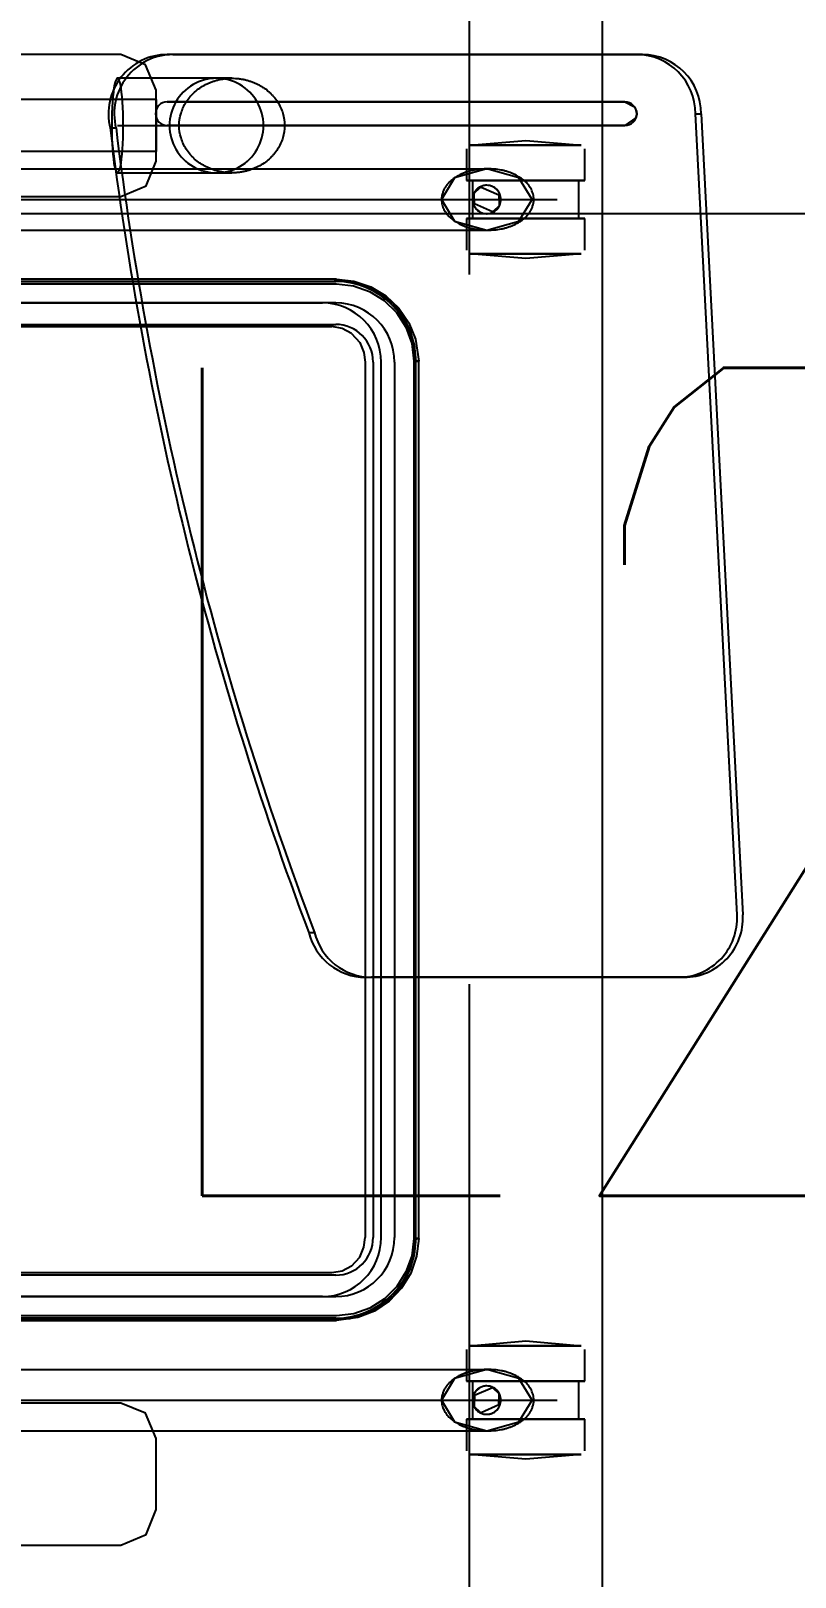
# Model space of a CAD drawing. Header units: millimetres. Extents: x -92759 to 184353, y -15225 to 86714.
# Drawn here: x 78916 to 79239, y 68549 to 69203 of the extents above; entities that cross this region are included whole.
import ezdxf

# ---------------------------------------------------------------- set-up
doc = ezdxf.new("R2010")
doc.units = ezdxf.units.MM
doc.linetypes.add('IDA - Grid Line', pattern=[2100, 1200, -300, 300, -300])
for name, color, linetype in [('0-1', 9, 'Continuous'), ('A-_FURT----_E', 9, 'Continuous'), ('A-PATT-CONC', 8, 'Continuous'), ('E-legend', 1, 'Continuous'), ('E-LIGHT----E', 1, 'Continuous'), ('M-_SANIFIXR_E', 9, 'Continuous')]:
    doc.layers.add(name, color=color, linetype=linetype)
doc.layers.add('HFI 9MM FPB', color=94, linetype='Continuous', lineweight=5)
doc.layers.add('S-_ANOTGRID_E-1', color=9, linetype='IDA - Grid Line', true_color=0x808080)
doc.styles.add('Simplex', font='simplex_.ttf', dxfattribs={"width": 0.7, "height": 450})

# ---------------------------------------------------------------- blocks, each defined once
blk = doc.blocks.new('SIGMUND-LR R_ 2020 - SIGMUND-LR R_ 2020-8583273-2ND STOREY Copy 1')
at = {"layer": '0-1'}
for p, q in [((25, 640.38), (363.69, 657.99)), ((363.69, 655.56), (25, 637.94)), ((25, 637.94), (25, 640.38)), ((390, 630.78), (390, 633.21)), ((390, 633.21), (390, 500.97)), ((390, 498.53), (390, 630.78)), ((0, 615.56), (0, 613.13)), ((0, 417.05), (0, 615.56)), ((0, 613.13), (0, 414.62)), ((20, 608.16), (20, 414.62)), ((20, 414.62), (20, 608.16)), ((30, 414.62), (30, 608.16)), ((30, 608.16), (30, 414.62)), ((36.25, 566.23), (38.25, 589.69)), ((38.25, 542.77), (38.25, 589.69)), ((38.25, 589.69), (38.25, 542.77)), ((53.25, 591.23), (39.79, 591.23)), ((53.25, 591.23), (53.25, 541.23)), ((53.25, 541.23), (53.25, 591.23)), ((69.25, 588.73), (53.25, 588.73)), ((53.25, 588.73), (53.25, 543.73)), ((53.25, 543.73), (53.25, 588.73)), ((82.71, 591.23), (69.25, 591.23)), ((69.25, 591.23), (69.25, 541.23)), ((69.25, 541.23), (69.25, 591.23)), ((69.25, 588.73), (69.25, 543.73)), ((69.25, 543.73), (69.25, 588.73)), ((84.25, 589.69), (86.25, 566.23)), ((84.25, 589.69), (84.25, 542.77)), ((84.25, 542.77), (84.25, 589.69)), ((543.75, 566.23), (545.75, 589.69)), ((545.75, 542.77), (545.75, 589.69)), ((545.75, 589.69), (545.75, 542.77)), ((560.75, 591.23), (547.29, 591.23)), ((560.75, 541.23), (560.75, 591.23)), ((560.75, 591.23), (560.75, 541.23)), ((576.75, 588.73), (560.75, 588.73)), ((560.75, 543.73), (560.75, 588.73)), ((560.75, 588.73), (560.75, 543.73)), ((590.21, 591.23), (576.75, 591.23)), ((576.75, 541.23), (576.75, 591.23)), ((576.75, 591.23), (576.75, 541.23)), ((576.75, 543.73), (576.75, 588.73)), ((576.75, 588.73), (576.75, 543.73)), ((591.75, 589.69), (593.75, 566.23)), ((591.75, 589.69), (591.75, 542.77)), ((591.75, 542.77), (591.75, 589.69)), ((61.25, 246.08), (61.25, 579.49)), ((568.75, 246.08), (568.75, 579.49)), ((38.25, 542.77), (36.25, 566.23)), ((86.25, 566.23), (84.25, 542.77)), ((545.75, 542.77), (543.75, 566.23)), ((593.75, 566.23), (591.75, 542.77)), ((53.25, 543.73), (61.25, 543.73)), ((61.25, 543.73), (69.25, 543.73)), ((560.75, 543.73), (568.75, 543.73)), ((568.75, 543.73), (576.75, 543.73)), ((39.79, 541.23), (53.25, 541.23)), ((69.25, 541.23), (82.71, 541.23)), ((547.29, 541.23), (560.75, 541.23)), ((576.75, 541.23), (590.21, 541.23)), ((500.43, 520.97), (129.57, 520.97)), ((500.42, 519.7), (129.58, 519.7)), ((129.59, 518.93), (500.41, 518.93)), ((500, 519.72), (130, 519.72)), ((500, 519.71), (130, 519.71)), ((130, 510.71), (500, 510.71)), ((500, 505.07), (130, 505.07)), ((130, 501.71), (500, 501.71)), ((130, 498.35), (500, 498.35)), ((94.93, 486.14), (94.93, 125.62)), ((95, 484.22), (95, 123.7)), ((95.93, 488.18), (95.93, 485.89)), ((95.93, 488.18), (95.93, 339.84)), ((95.93, 485.89), (95.93, 125.37)), ((95.93, 125.37), (95.93, 485.89)), ((96.93, 125.62), (96.93, 486.14)), ((105, 485.89), (105, 480.26)), ((105, 485.89), (105, 125.37)), ((114.07, 125.37), (114.07, 485.89)), ((115, 123.7), (115, 484.22)), ((515, 484.22), (515, 123.7)), ((515.93, 485.89), (515.93, 125.37)), ((525, 480.26), (525, 485.89)), ((525, 125.37), (525, 485.89)), ((533.07, 486.14), (533.07, 125.62)), ((534.07, 485.89), (534.07, 488.18)), ((534.07, 339.84), (534.07, 488.18)), ((534.07, 125.37), (534.07, 485.89)), ((534.07, 485.89), (534.07, 125.37)), ((535, 123.7), (535, 484.22)), ((535.07, 125.62), (535.07, 486.14)), ((105, 119.74), (105, 480.26)), ((525, 480.26), (525, 119.74)), ((371.03, 474.45), (371.03, 476.89)), ((10, 441.99), (10, 393.6)), ((10, 441.99), (10, 435.47)), ((30, 435.47), (30, 441.99)), ((30, 393.6), (30, 441.99)), ((50, 393.6), (50, 441.99)), ((50, 435.47), (50, 441.99)), ((45, 410), (15, 410)), ((19, 410), (19, 295)), ((41, 410), (41, 295)), ((615, 410), (585, 410)), ((0, 395), (0, 205)), ((31.03, 390.54), (31.03, 392.97)), ((60, 205), (60, 395)), ((570, 395), (570, 205)), ((630, 205), (630, 395))]:
    blk.add_line(p, q, dxfattribs=at)
at = {"layer": '0-1', "flags": 128}
for points in [[(20, 608.16), (22.08, 612.23), (24.01, 613.06), (24.98, 613.16), (25.16, 613.16), (26.78, 612.83), (30, 608.16)], [(38.25, 542.77), (38.25, 547.37), (38.25, 559.38), (38.25, 574.07), (38.25, 585.69), (38.25, 589.69)], [(38.25, 589.69), (38.25, 585.09), (38.25, 573.09), (38.25, 558.39), (38.25, 546.78), (38.25, 542.77)], [(84.25, 589.69), (84.25, 585.09), (84.25, 573.09), (84.25, 558.39), (84.25, 546.78), (84.25, 542.77)], [(84.25, 542.77), (84.25, 547.37), (84.25, 559.38), (84.25, 574.07), (84.25, 585.69), (84.25, 589.69)], [(545.75, 542.77), (545.75, 547.37), (545.75, 559.38), (545.75, 574.07), (545.75, 585.69), (545.75, 589.69)], [(545.75, 589.69), (545.75, 585.09), (545.75, 573.09), (545.75, 558.39), (545.75, 546.78), (545.75, 542.77)], [(591.75, 589.69), (591.75, 585.09), (591.75, 573.09), (591.75, 558.39), (591.75, 546.78), (591.75, 542.77)], [(591.75, 542.77), (591.75, 547.37), (591.75, 559.38), (591.75, 574.07), (591.75, 585.69), (591.75, 589.69)], [(61.25, 568.93), (52.06, 563.31), (48.25, 549.73), (52.06, 536.16), (61.25, 530.53)], [(61.25, 530.53), (70.44, 536.16), (74.25, 549.73), (70.44, 563.31), (61.25, 568.93)], [(568.75, 568.93), (559.56, 563.31), (555.75, 549.73), (559.56, 536.16), (568.75, 530.53)], [(568.75, 530.53), (577.94, 536.16), (581.75, 549.73), (577.94, 563.31), (568.75, 568.93)], [(48.25, 246.08), (48.25, 428.31), (48.25, 550.14)], [(56.01, 547.31), (59.35, 554.85), (63.9, 554.99), (66.36, 552.51), (66.49, 552.15)], [(66.49, 552.15), (63.15, 544.62), (58.6, 544.48), (56.14, 546.96), (56.01, 547.31)], [(74.25, 246.08), (74.25, 428.31), (74.25, 550.14)], [(555.75, 246.08), (555.75, 428.31), (555.75, 550.14)], [(573.99, 547.31), (570.65, 554.85), (566.1, 554.99), (563.64, 552.51), (563.51, 552.15)], [(563.51, 552.15), (566.85, 544.62), (571.4, 544.48), (573.86, 546.96), (573.99, 547.31)], [(581.75, 246.08), (581.75, 428.31), (581.75, 550.14)], [(94.93, 486.14), (95.74, 493.57), (98.12, 500.66), (101.97, 507.08), (107.12, 512.54), (113.33, 516.79), (120.31, 519.62), (129.57, 520.97)], [(130, 519.72), (122.58, 518.92), (115.5, 516.54), (109.09, 512.69), (103.62, 507.56), (99.35, 501.37), (96.46, 494.38), (95, 484.22)], [(96.93, 486.14), (97.74, 493.34), (100.12, 500.19), (103.97, 506.36), (109.09, 511.55), (115.25, 515.49), (122.13, 517.99), (129.59, 518.93)], [(98.19, 500.09), (101.23, 505.51), (105.4, 510.28), (110.53, 514.22), (116.43, 517.18), (122.86, 519.03), (129.58, 519.7)], [(535, 484.22), (534.19, 491.81), (531.8, 499.06), (527.94, 505.62), (522.78, 511.18), (516.58, 515.49), (509.64, 518.35), (500, 519.72)], [(500.41, 518.93), (507.69, 518.03), (514.59, 515.57), (520.77, 511.65), (525.93, 506.49), (529.81, 500.34), (532.23, 493.49), (533.07, 486.14)], [(500.42, 519.7), (507.14, 519.03), (513.57, 517.18), (519.47, 514.22), (524.6, 510.28), (528.77, 505.51), (531.81, 500.09)], [(500.43, 520.97), (507.93, 520.07), (515.05, 517.6), (521.48, 513.68), (526.91, 508.48), (531.09, 502.26), (533.84, 495.29), (535.07, 486.14)], [(117.87, 492.52), (121.74, 496), (125.89, 497.81), (130, 498.35)], [(512.13, 492.52), (508.26, 496), (504.11, 497.81), (500, 498.35)], [(117.87, 492.52), (115.74, 488.59), (115, 484.22)], [(512.13, 492.52), (514.26, 488.59), (515, 484.22)], [(15, 410), (4.27, 405.48), (0, 395)], [(30, 410), (22.22, 410), (19, 410), (22.22, 410), (30, 410)], [(30, 410), (37.78, 410), (41, 410), (37.78, 410), (30, 410)], [(60, 395), (55.48, 405.73), (45, 410)], [(585, 410), (574.27, 405.48), (570, 395)], [(630, 395), (625.48, 405.73), (615, 410)]]:
    blk.add_lwpolyline(points, dxfattribs=at)
at = {"layer": '0-1'}
for centre, start, end in [((61.25, 549.73), 0, 180), ((61.25, 549.73), 0, 180), ((568.75, 549.73), 0, 180), ((568.75, 549.73), 0, 180), ((61.25, 549.73), 180, 0), ((61.25, 549.73), 180, 0), ((568.75, 549.73), 180, 0), ((568.75, 549.73), 180, 0)]:
    blk.add_arc(centre, 6, start, end, dxfattribs=at)
for centre, major_axis, ratio, start_param, end_param in [((365, 633.21), (25, 0), 0.992546, 0, 1.623156), ((365, 630.78), (25, 0), 0.992546, 0, 1.623156), ((25, 615.56), (-25, 0), 0.992546, 4.712389, 6.283185), ((25, 613.13), (-25, 0), 0.992546, 4.712389, 6.283185), ((25, 608.16), (-5, 0), 0.992546, 4.712389, 6.283185), ((25, 608.16), (-5, 0), 0.992546, 3.141593, 4.712389), ((130, 485.89), (34.07, 0), 0.992546, 1.583154, 3.141593), ((130, 485.89), (34.07, 0), 0.992546, 1.583154, 3.141593), ((130, 485.89), (-34.07, 0), 0.992546, 4.712389, 4.724747), ((500, 485.89), (34.07, 0), 0.992546, 1.558438, 1.570796), ((500, 485.89), (34.07, 0), 0.992546, 0, 1.558438), ((500, 485.89), (34.07, 0), 0.992546, 0, 1.558438), ((130, 485.89), (-25, 0), 0.992546, 4.712389, 6.283185), ((500, 485.89), (25, 0), 0.992546, 0, 1.570796), ((130, 480.26), (-25, 0), 0.992546, 4.712389, 6.283185), ((500, 480.26), (25, 0), 0.992546, 0, 1.570796), ((130, 485.89), (-15.93, 0), 0.992546, 4.712389, 6.283185), ((365, 500.97), (-25, 0), 0.992546, 1.814514, 3.141593), ((365, 498.53), (25, 0), 0.992546, 4.956107, 6.283185), ((500, 485.89), (15.93, 0), 0.992546, 0, 1.570796), ((130, 488.18), (34.07, 0), 0.992546, 2.926247, 3.141593), ((500, 488.18), (34.07, 0), 0.992546, 0, 0.215346), ((-148.78, 1831.23), (1460.17, 0), 0.992546, 4.835847, 5.076367), ((-148.78, 1828.79), (1460.17, 0), 0.992546, 4.835847, 5.076367), ((30, 435.47), (-20, 0), 0.992546, 4.712389, 7.853982), ((30, 435.47), (-20, 0), 0.992546, 1.570796, 4.712389), ((25, 417.05), (25, 0), 0.992546, 3.141593, 4.956107), ((25, 414.62), (25, 0), 0.992546, 3.141593, 4.956107), ((25, 414.62), (5, 0), 0.992546, 3.141593, 4.712389), ((25, 414.62), (-5, 0), 0.992546, 1.570796, 3.141593), ((30, 393.6), (20, 0), 0.121869, 1.570796, 4.712389), ((30, 393.6), (20, 0), 0.121869, 4.712389, 7.853982)]:
    blk.add_ellipse(centre, major_axis=major_axis, ratio=ratio, start_param=start_param, end_param=end_param, dxfattribs=at)
for points, knots in [([(61.25, 569.69), (60.49, 569.62), (59.03, 569.37), (57.38, 568.78), (56.32, 568.22), (55.73, 567.86), (54.88, 567.25), (53.69, 566.13), (52.66, 564.82), (52.1, 564.02), (51.9, 563.73), (51.6, 563.28), (51.01, 562.28), (50.25, 560.64), (49.58, 558.83), (49.11, 557.24), (48.69, 555.36), (48.2, 552.04), (48.21, 548.18), (48.7, 544.86), (49.13, 542.98), (49.53, 541.61), (50.01, 540.26), (50.56, 538.93), (51.2, 537.63), (51.75, 536.73), (52.16, 536.14), (52.43, 535.75), (52.94, 535.07), (53.72, 534.13), (54.57, 533.27), (55.3, 532.67), (55.87, 532.28), (56.47, 531.93), (57.29, 531.51), (58.8, 530.91), (60.23, 530.62), (61.25, 530.53)], [-1, -1, -1, -1, -0.958333, -0.916667, -0.895833, -0.885417, -0.875, -0.833333, -0.791667, -0.78125, -0.776042, -0.770833, -0.75, -0.708333, -0.666667, -0.638889, -0.611111, -0.555556, -0.444444, -0.388889, -0.361111, -0.333333, -0.305556, -0.277778, -0.25, -0.222222, -0.215278, -0.208333, -0.194444, -0.166667, -0.138889, -0.125, -0.111111, -0.097222, -0.083333, -0.055556, 0, 0, 0, 0]), ([(61.25, 530.53), (62.01, 530.6), (63.47, 530.85), (65.12, 531.45), (66.18, 532.01), (66.77, 532.37), (67.62, 532.98), (68.8, 534.11), (69.83, 535.41), (70.4, 536.22), (70.59, 536.51), (70.88, 536.95), (71.47, 537.95), (72.24, 539.59), (72.9, 541.39), (73.37, 542.98), (73.8, 544.86), (74.29, 548.18), (74.3, 552.04), (73.81, 555.36), (73.39, 557.24), (72.98, 558.6), (72.5, 559.96), (71.95, 561.3), (71.31, 562.6), (70.76, 563.51), (70.35, 564.09), (70.08, 564.48), (69.57, 565.16), (68.79, 566.11), (67.93, 566.96), (67.2, 567.56), (66.62, 567.95), (66.03, 568.3), (65.21, 568.72), (63.7, 569.31), (62.26, 569.6), (61.25, 569.69)], [-1, -1, -1, -1, -0.958333, -0.916667, -0.895833, -0.885417, -0.875, -0.833333, -0.791667, -0.78125, -0.776042, -0.770833, -0.75, -0.708333, -0.666667, -0.638889, -0.611111, -0.555556, -0.444444, -0.388889, -0.361111, -0.333333, -0.305556, -0.277778, -0.25, -0.222222, -0.215278, -0.208333, -0.194444, -0.166667, -0.138889, -0.125, -0.111111, -0.097222, -0.083333, -0.055556, 0, 0, 0, 0]), ([(568.75, 569.69), (567.99, 569.62), (566.53, 569.37), (564.88, 568.78), (563.82, 568.22), (563.23, 567.86), (562.38, 567.25), (561.19, 566.13), (560.16, 564.82), (559.6, 564.02), (559.4, 563.73), (559.1, 563.28), (558.51, 562.28), (557.75, 560.64), (557.08, 558.83), (556.61, 557.24), (556.19, 555.36), (555.7, 552.04), (555.71, 548.18), (556.2, 544.86), (556.63, 542.98), (557.03, 541.61), (557.51, 540.26), (558.06, 538.93), (558.7, 537.63), (559.25, 536.73), (559.66, 536.14), (559.93, 535.75), (560.44, 535.07), (561.22, 534.13), (562.07, 533.27), (562.8, 532.67), (563.37, 532.28), (563.97, 531.93), (564.79, 531.51), (566.3, 530.91), (567.73, 530.62), (568.75, 530.53)], [-1, -1, -1, -1, -0.958333, -0.916667, -0.895833, -0.885417, -0.875, -0.833333, -0.791667, -0.78125, -0.776042, -0.770833, -0.75, -0.708333, -0.666667, -0.638889, -0.611111, -0.555556, -0.444444, -0.388889, -0.361111, -0.333333, -0.305556, -0.277778, -0.25, -0.222222, -0.215278, -0.208333, -0.194444, -0.166667, -0.138889, -0.125, -0.111111, -0.097222, -0.083333, -0.055556, 0, 0, 0, 0]), ([(568.75, 530.53), (569.51, 530.6), (570.97, 530.85), (572.62, 531.45), (573.68, 532.01), (574.27, 532.37), (575.12, 532.98), (576.3, 534.11), (577.33, 535.41), (577.9, 536.22), (578.09, 536.51), (578.38, 536.95), (578.97, 537.95), (579.74, 539.59), (580.4, 541.39), (580.87, 542.98), (581.3, 544.86), (581.79, 548.18), (581.8, 552.04), (581.31, 555.36), (580.89, 557.24), (580.48, 558.6), (580, 559.96), (579.45, 561.3), (578.81, 562.6), (578.26, 563.51), (577.85, 564.09), (577.58, 564.48), (577.07, 565.16), (576.29, 566.11), (575.43, 566.96), (574.7, 567.56), (574.12, 567.95), (573.53, 568.3), (572.71, 568.72), (571.2, 569.31), (569.76, 569.6), (568.75, 569.69)], [-1, -1, -1, -1, -0.958333, -0.916667, -0.895833, -0.885417, -0.875, -0.833333, -0.791667, -0.78125, -0.776042, -0.770833, -0.75, -0.708333, -0.666667, -0.638889, -0.611111, -0.555556, -0.444444, -0.388889, -0.361111, -0.333333, -0.305556, -0.277778, -0.25, -0.222222, -0.215278, -0.208333, -0.194444, -0.166667, -0.138889, -0.125, -0.111111, -0.097222, -0.083333, -0.055556, 0, 0, 0, 0]), ([(67.25, 549.73), (67.25, 550.27), (67.14, 551.14), (66.74, 552.18), (66.43, 552.77), (66.06, 553.34), (65.48, 554.03), (64.33, 554.98), (62.48, 555.77), (60.43, 555.77), (58.91, 555.3), (57.71, 554.65), (56.92, 553.93), (56.42, 553.3), (56.13, 552.88), (55.82, 552.33), (55.55, 551.66), (55.31, 550.78), (55.25, 550.14), (55.25, 549.73)], [0, 0, 0, 0, 0.111111, 0.166667, 0.194444, 0.222222, 0.277778, 0.333333, 0.444444, 0.555556, 0.611111, 0.666667, 0.75, 0.770833, 0.791667, 0.833333, 0.875, 0.916667, 1, 1, 1, 1]), ([(574.75, 549.73), (574.75, 550.27), (574.64, 551.14), (574.24, 552.18), (573.93, 552.77), (573.56, 553.34), (572.99, 554.03), (572.12, 554.74), (571.09, 555.3), (569.57, 555.77), (567.93, 555.77), (566.41, 555.3), (565.21, 554.65), (564.42, 553.93), (563.92, 553.3), (563.63, 552.88), (563.33, 552.33), (563.05, 551.66), (562.81, 550.78), (562.75, 550.14), (562.75, 549.73)], [0, 0, 0, 0, 0.111111, 0.166667, 0.194444, 0.222222, 0.277778, 0.333333, 0.388889, 0.444444, 0.555556, 0.611111, 0.666667, 0.75, 0.770833, 0.791667, 0.833333, 0.875, 0.916667, 1, 1, 1, 1]), ([(55.25, 549.73), (55.25, 549.15), (55.42, 548.05), (56.02, 546.69), (56.84, 545.59), (58.49, 544.19), (60.08, 543.73), (61.25, 543.73)], [0, 0, 0, 0, 0.142857, 0.285714, 0.428571, 0.571429, 1, 1, 1, 1]), ([(562.75, 549.73), (562.75, 549.15), (562.92, 548.05), (563.52, 546.69), (564.34, 545.59), (565.99, 544.19), (567.58, 543.73), (568.75, 543.73)], [0, 0, 0, 0, 0.142857, 0.285714, 0.428571, 0.571429, 1, 1, 1, 1]), ([(500.42, 519.71), (500.42, 519.65), (500.42, 519.53), (500.42, 519.36), (500.41, 519.22), (500.41, 519.1), (500.41, 519.01), (500.41, 518.95), (500.41, 518.92), (500.41, 518.93), (500.41, 518.98), (500.41, 519.06), (500.41, 519.17), (500.41, 519.35), (500.41, 519.6), (500.42, 519.91), (500.42, 520.1), (500.42, 520.19)], [0, 0, 0, 0, 0.058824, 0.117647, 0.176471, 0.235294, 0.294118, 0.352941, 0.411765, 0.470588, 0.529412, 0.588235, 0.647059, 0.705882, 0.823529, 0.911765, 1, 1, 1, 1]), ([(500.42, 520.19), (500.42, 520.26), (500.42, 520.38), (500.43, 520.54), (500.43, 520.69), (500.43, 520.8), (500.43, 520.9), (500.43, 520.95), (500.43, 520.98), (500.43, 520.97), (500.43, 520.92), (500.43, 520.84), (500.43, 520.74), (500.43, 520.55), (500.43, 520.3), (500.42, 519.99), (500.42, 519.8), (500.42, 519.71)], [0, 0, 0, 0, 0.058824, 0.117647, 0.176471, 0.235294, 0.294118, 0.352941, 0.411765, 0.470588, 0.529412, 0.588235, 0.647059, 0.705882, 0.823529, 0.911765, 1, 1, 1, 1]), ([(30, 419.7), (28.25, 419.7), (25.64, 420.08), (22.32, 421.34), (19.97, 422.63), (18.15, 423.98), (16.8, 425.22), (15.53, 426.54), (14.09, 428.38), (12.87, 430.41), (12.05, 432.11), (11.51, 433.45), (11.05, 434.82), (10.67, 436.21), (10.37, 437.63), (10.16, 439.07), (10.03, 440.54), (9.99, 441.99), (10.03, 443.44), (10.16, 444.9), (10.37, 446.34), (10.67, 447.76), (11.05, 449.15), (11.51, 450.52), (12.05, 451.86), (12.67, 453.14), (13.36, 454.37), (14.38, 455.96), (15.53, 457.43), (16.8, 458.75), (18.15, 459.99), (19.97, 461.34), (22.32, 462.63), (25.64, 463.89), (28.25, 464.27), (30, 464.27)], [0, 0, 0, 0, 0.083333, 0.125, 0.166667, 0.208333, 0.229167, 0.25, 0.291667, 0.333333, 0.354167, 0.375, 0.395833, 0.416667, 0.4375, 0.458333, 0.479167, 0.5, 0.520833, 0.541667, 0.5625, 0.583333, 0.604167, 0.625, 0.645833, 0.666667, 0.6875, 0.708333, 0.75, 0.770833, 0.791667, 0.833333, 0.875, 0.916667, 1, 1, 1, 1]), ([(30, 464.27), (31.75, 464.27), (34.36, 463.89), (37.68, 462.63), (40.03, 461.34), (41.85, 459.99), (43.2, 458.75), (44.47, 457.43), (45.91, 455.59), (47.13, 453.56), (47.95, 451.86), (48.49, 450.52), (48.95, 449.15), (49.33, 447.76), (49.63, 446.34), (49.84, 444.9), (49.97, 443.44), (50.01, 441.99), (49.97, 440.54), (49.84, 439.07), (49.63, 437.63), (49.33, 436.21), (48.95, 434.82), (48.49, 433.45), (47.95, 432.11), (47.33, 430.83), (46.64, 429.6), (45.62, 428.01), (44.47, 426.54), (43.2, 425.22), (41.85, 423.98), (40.03, 422.63), (37.68, 421.34), (34.36, 420.08), (31.75, 419.7), (30, 419.7)], [0, 0, 0, 0, 0.083333, 0.125, 0.166667, 0.208333, 0.229167, 0.25, 0.291667, 0.333333, 0.354167, 0.375, 0.395833, 0.416667, 0.4375, 0.458333, 0.479167, 0.5, 0.520833, 0.541667, 0.5625, 0.583333, 0.604167, 0.625, 0.645833, 0.666667, 0.6875, 0.708333, 0.75, 0.770833, 0.791667, 0.833333, 0.875, 0.916667, 1, 1, 1, 1])]:
    blk.add_open_spline(points, degree=3, knots=knots, dxfattribs=at)
for points in [[(61.25, 543.73), (61.64, 543.73), (62.43, 543.81), (63.58, 544.16), (64.67, 544.75), (65.66, 545.59), (66.48, 546.69), (67.08, 548.05), (67.25, 549.15), (67.25, 549.73)], [(568.75, 543.73), (569.14, 543.73), (569.93, 543.81), (571.08, 544.16), (572.17, 544.75), (573.16, 545.59), (573.98, 546.69), (574.58, 548.05), (574.75, 549.15), (574.75, 549.73)], [(129.58, 519.71), (129.58, 519.77), (129.58, 519.89), (129.57, 520.08), (129.57, 520.27), (129.57, 520.44), (129.57, 520.6), (129.57, 520.74), (129.57, 520.84), (129.57, 520.92), (129.57, 520.97), (129.57, 520.98), (129.57, 520.95), (129.57, 520.9), (129.57, 520.8), (129.57, 520.69), (129.57, 520.54), (129.58, 520.38), (129.58, 520.26), (129.58, 520.19)], [(129.58, 520.19), (129.58, 520.13), (129.58, 520.01), (129.58, 519.82), (129.59, 519.63), (129.59, 519.46), (129.59, 519.3), (129.59, 519.17), (129.59, 519.06), (129.59, 518.98), (129.59, 518.93), (129.59, 518.92), (129.59, 518.95), (129.59, 519.01), (129.59, 519.1), (129.59, 519.22), (129.58, 519.36), (129.58, 519.53), (129.58, 519.65), (129.58, 519.71)], [(96.72, 495.41), (96.85, 496), (97.14, 497.16), (97.66, 498.76), (98.01, 499.68), (98.19, 500.09)], [(531.81, 500.09), (531.99, 499.68), (532.34, 498.76), (532.86, 497.16), (533.15, 496), (533.28, 495.41)]]:
    blk.add_open_spline(points, degree=3, dxfattribs=at)
blk = doc.blocks.new('1599_FURN_RHH_BLK8 _NEW__2ND STY_dwg-10261561-BLK8_RHH_2ND STOREY PLAN')
at = {"layer": 'A-_FURT----_E', "rotation": 270}
blk.add_blockref('SIGMUND-LR R_ 2020 - SIGMUND-LR R_ 2020-8583273-2ND STOREY Copy 1', (-11742.21, -10148.54), dxfattribs=at)
blk = doc.blocks.new('A$C3019c3af')
at = {"layer": 'S-_ANOTGRID_E-1'}
blk.add_line((-3600, -20341.41), (-3600, 52351.75), dxfattribs=at)
at = {"layer": 'M-_SANIFIXR_E'}
blk.add_blockref('1599_FURN_RHH_BLK8 _NEW__2ND STY_dwg-10261561-BLK8_RHH_2ND STOREY PLAN', (7599.78, 46600.1), dxfattribs=at)
blk = doc.blocks.new('RCP_B8L2')
at = {"layer": 'A-PATT-CONC'}
h = blk.add_hatch(dxfattribs=at)
h.set_pattern_fill('ANSI37', color=256, scale=189, angle=45)
h.set_pattern_definition([(90, (-370899.3, -151102.3), (-600.075, 0), []), (180, (-370899.3, -151102.3), (-6e-14, -600.075), [])])
h.paths.add_polyline_path([(-370899.32, -151102.3), (-373899.32, -151102.3), (-373899.32, -158302.3), (-370899.32, -158302.3)])
at = {"layer": 'HFI 9MM FPB'}
h = blk.add_hatch(dxfattribs=at)
h.set_pattern_fill('ANSI33', color=256, scale=50)
h.set_pattern_definition([(45, (-581589.02, -147239), (-224.5064, 224.5064), []), (45, (-581364.5, -147239), (-224.5064, 224.5064), [158.75, -79.375])])
h.paths.add_polyline_path([(-370899.32, -151102.3), (-373899.32, -151102.3), (-373899.32, -158302.3), (-370899.32, -158302.3)], flags=16)
edge = h.paths.add_edge_path()
edge.add_line((-373218.07, -158677.3), (-373818.07, -158677.3))
edge.add_line((-373818.07, -158677.3), (-373818.07, -159161.3))
edge.add_line((-373818.07, -159127.3), (-374768.07, -159127.3))
edge.add_line((-374768.07, -159127.3), (-374768.07, -149827.3))
edge.add_line((-374768.07, -149827.3), (-373818.07, -149827.3))
edge.add_line((-373818.07, -149827.3), (-373818.07, -150277.3))
edge.add_line((-373818.07, -150277.3), (-373218.07, -150277.3))
edge.add_line((-373218.07, -150277.3), (-373218.07, -149827.3))
edge.add_line((-373218.07, -149827.3), (-371918.07, -149827.3))
edge.add_line((-371918.07, -149827.3), (-371918.07, -150277.3))
edge.add_line((-371918.07, -150277.3), (-369968.07, -150277.3))
edge.add_line((-369968.07, -150277.3), (-369968.07, -157777.3))
edge.add_line((-369968.07, -157777.3), (-370568.07, -157777.3))
edge.add_line((-370568.07, -157777.3), (-370568.07, -159127.3))
edge.add_line((-370568.07, -159127.3), (-373218.07, -159127.3))
edge.add_line((-373218.07, -159127.3), (-373218.07, -158677.3))
blk = doc.blocks.new('L20')
at = {"layer": 'E-LIGHT----E', "lineweight": 5, "style": 'Simplex', "width": 0.7}
blk.add_text('L20', height=350, dxfattribs=at).set_placement((-673.67, 394.33))
blk = doc.blocks.new('EL_B8_L2_R4')
at = {"layer": 'E-legend', "color": 0}
blk.add_blockref('L20', (-10681.32, -11025.15), dxfattribs=at)

msp = doc.modelspace()

# ---------------------------------------------------------------- block references
at = {"layer": '0-1'}
msp.add_blockref('A$C3019c3af', (82701.06, 32741.24), dxfattribs=at)
at = {"layer": 'A-PATT-CONC'}
msp.add_blockref('RCP_B8L2', (452619.12, 220318.54), dxfattribs=at)
at = {"layer": 'E-legend', "color": 7}
msp.add_blockref('EL_B8_L2_R4', (90301.06, 79341.24), dxfattribs=at)

doc.saveas('drawing.dxf')
